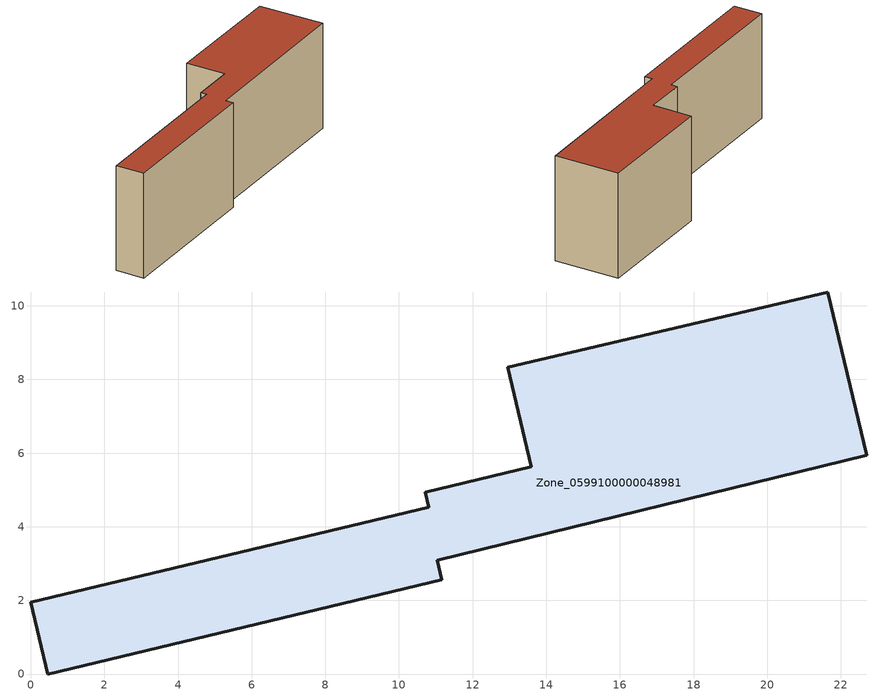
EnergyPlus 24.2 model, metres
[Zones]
Zone_0599100000048981
 floor ground (C_G): 21.64,10.38 22.7,5.94 11.04,3.08 11.16,2.56 0.47,0 0,1.94 10.81,4.53 10.71,4.94 13.59,5.63 12.96,8.34 z0
 wall outside (C_F): 22.7,5.94 21.64,10.38 12.96,8.34 13.59,5.63 10.71,4.94 10.81,4.53 0,1.94 0.47,0 11.16,2.56 11.04,3.08 22.7,5.94 z0:7.38
 roof outside (C_R): 11.04,3.08 22.7,5.94 21.64,10.38 12.96,8.34 13.59,5.63 10.71,4.94 10.81,4.53 0,1.94 0.47,0 11.16,2.56 z7.38
[BUILDING]
Pand.0599100000048981: North Axis=0; Terrain=City; Loads Convergence Tolerance Value=0.04; Temperature Convergence Tolerance Value=0.4; Solar Distribution=FullExterior; Maximum Number of Warmup Days=25; Minimum Number of Warmup Days=1
[Site:Location]
Rotterdam.The.Hague.AP_ZH_NLD Design_Conditions: Latitude=51.96; Longitude=4.45; Time Zone=1; Elevation=-4.5
[SITE:GROUNDTEMPERATURE:BUILDINGSURFACE]
18, 18, 18, 18, 18, 18, 18, 18, 18, 18, 18, 18
[MATERIAL] Thermal Absorptance=0.9; Solar Absorptance=0.7; Visible Absorptance=0.7
Name | Roughness | Thickness | Conductivity | Density | Specific Heat
G.TI.1946 | MediumSmooth | 0.15 | 1 | 540 | 1210
F.TI.1946 | Rough | 0.3 | 0.857143 | 1920 | 840
R.TI.1946 | MediumRough | 0.2 | 0.1 | 1500 | 1000
[CONSTRUCTION]
C_G: G.TI.1946
C_F: F.TI.1946
C_R: R.TI.1946
[ZONE]
Zone_0599100000048981: Type=1; Multiplier=1; Ceiling Height=Autocalculate; Volume=Autocalculate; Floor Area=autocalculate; Part of Total Floor Area=Yes
[ZONEINFILTRATION:DESIGNFLOWRATE]
Infil_Zone_0599100000048981: Zone or ZoneList or Space or SpaceList=Zone_0599100000048981; Schedule=AlwaysOn; Design Flow Rate Calculation Method=Flow/Area; Flow Rate per Floor Area=0.003; Constant Term Coefficient=1; Temperature Term Coefficient=0; Velocity Term Coefficient=0; Velocity Squared Term Coefficient=0
[HVACTEMPLATE:ZONE:IDEALLOADSAIRSYSTEM]
Zone_0599100000048981: Maximum Heating Supply Air Temperature=50; Minimum Cooling Supply Air Temperature=13; Maximum Heating Supply Air Humidity Ratio=0.0156; Minimum Cooling Supply Air Humidity Ratio=0.0077; Heating Limit=NoLimit; Cooling Limit=NoLimit; Dehumidification Control Type=ConstantSensibleHeatRatio; Cooling Sensible Heat Ratio=0.7; Dehumidification Setpoint=60; Humidification Control Type=None; Humidification Setpoint=30; Outdoor Air Method=None; Outdoor Air Flow Rate per Person=0.00944; Outdoor Air Flow Rate per Zone Floor Area=0; Outdoor Air Flow Rate per Zone=0; Demand Controlled Ventilation Type=None; Outdoor Air Economizer Type=NoEconomizer; Heat Recovery Type=None; Sensible Heat Recovery Effectiveness=0.7; Latent Heat Recovery Effectiveness=0.65
[ZONECONTROL:THERMOSTAT]
ThermostatControl_Zone_0599100000048981: Zone or ZoneList=Zone_0599100000048981; Control Type Schedule=DualSetpointControlType; Control 1=Thermostat_Zone_0599100000048981; Temperature Difference Between Cutout And Setpoint=0
[THERMOSTATSETPOINT:DUALSETPOINT]
Thermostat_Zone_0599100000048981: Heating Setpoint Temperature Schedule=HeatingSetpoint_Zone_0599100000048981; Cooling Setpoint Temperature Schedule=CoolingSetpoint_Zone_0599100000048981
[SCHEDULE:COMPACT]
HeatingSetpoint_Zone_0599100000048981: Through: 12/31, For: AllDays, Until: 24:00, 21
CoolingSetpoint_Zone_0599100000048981: Through: 12/31, For: AllDays, Until: 24:00, 24
DualSetpointControlType: Through: 12/31, For: AllDays, Until: 24:00, 4
AlwaysOn: Through: 12/31, For: AllDays, Until: 24:00, 1
